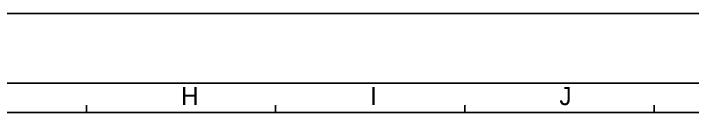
# Model space of a CAD drawing. Header units: millimetres. Extents: x 0 to 841, y 0 to 594.
# Drawn here: x 369.8 to 556.4, y 566.9 to 594 of the extents above; entities that cross this region are included whole.
import ezdxf

# ---------------------------------------------------------------- set-up
doc = ezdxf.new("R2010")
doc.units = ezdxf.units.MM
doc.header["$LTSCALE"] = 46.255
doc.layers.get('0').update_dxf_attribs({"linetype": 'CONTINUOUS'})
doc.styles.add('TEXTSTYLE_2', font='txt')

msp = doc.modelspace()

# ---------------------------------------------------------------- linework, layer by layer
at = {"color": 4, "linetype": 'CONTINUOUS'}
for p, q in [((0, 594), (841, 594)), ((16.342, 574.885), (819.342, 574.885)), ((389.842, 566.885), (389.842, 568.885)), ((441.842, 566.885), (441.842, 568.885)), ((493.842, 566.885), (493.842, 568.885)), ((545.842, 566.885), (545.842, 568.885)), ((25.842, 566.885), (809.342, 566.885))]:
    msp.add_line(p, q, dxfattribs=at)

# ---------------------------------------------------------------- texts
at = {"color": 2, "linetype": 'CONTINUOUS', "char_height": 5, "width": 5, "attachment_point": 1, "line_spacing_factor": 0.9, "style": 'TEXTSTYLE_2'}
for s, insert in [('H', (415.842, 573.885)), ('I', (467.842, 573.885)), ('J', (519.842, 573.885))]:
    msp.add_mtext(s, dxfattribs=dict(at, insert=insert))

doc.saveas('drawing.dxf')
